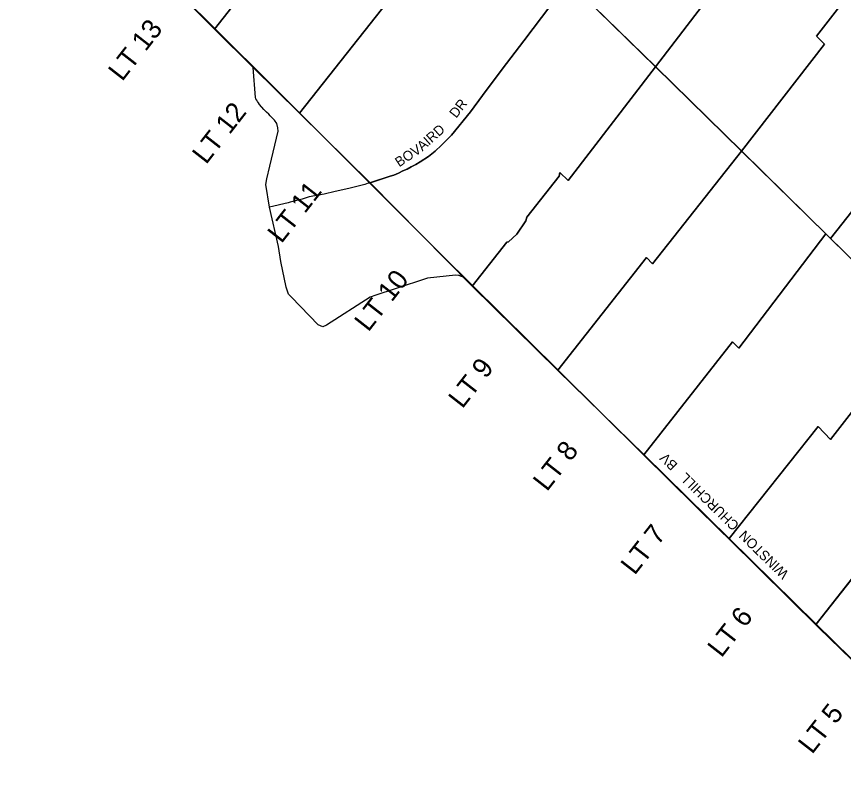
# Model space of a CAD drawing. Extents: x 589464 to 611048, y 4827729 to 4855916.
# Drawn here: x 590756 to 594963, y 4830288 to 4834249 of the extents above; entities that cross this region are included whole.
import ezdxf

# ---------------------------------------------------------------- set-up
doc = ezdxf.new("R2010")
doc.units = 0
for name, color, linetype in [('GIS_LOT_CONCESSION', 7, 'Continuous'), ('GIS_MAJOR_ARTERIAL_STREETS', 7, 'Continuous'), ('GIS_MUN_BDRY', 7, 'Continuous'), ('GIS_TX_LOT_CONCESSION', 7, 'Continuous'), ('GIS_TX_MAJOR_ARTERIAL_STREETS', 7, 'Continuous')]:
    doc.layers.add(name, color=color, linetype=linetype)

msp = doc.modelspace()

# ---------------------------------------------------------------- linework, layer by layer
at = {"layer": 'GIS_LOT_CONCESSION'}
for points in [[(592257.8, 4835723.4), (591817.3, 4835145.2), (591776.8, 4835188.6), (591327.1, 4834618.4), (591762.4, 4834185.1), (592210.9, 4834754.9), (592247.6, 4834721.3), (592692.6, 4835291.8)], [(594359.9, 4835557.6), (594098.2, 4835211.5), (594053.9, 4835149), (594011.7, 4835077.5), (593882.4, 4834851.8), (593835.5, 4834781.4), (593563.8, 4834427.2), (594007.3, 4833991.9), (594423.6, 4834538.3), (594387.8, 4834576), (594808.4, 4835113.6)], [(592692.6, 4835291.8), (592247.6, 4834721.3), (592210.9, 4834754.9), (591762.4, 4834185.1), (591959.4, 4833988.9), (592194.8, 4833757.5), (592645.3, 4834325), (592678.6, 4834292.7), (593124.1, 4834863.5)], [(594808.4, 4835113.6), (594387.8, 4834576), (594423.6, 4834538.3), (594007.3, 4833991.9), (594444.5, 4833563), (594867.2, 4834108.7), (594827, 4834149.3), (595242, 4834684.3), (594858.9, 4835063.6)], [(593124.1, 4834863.5), (592678.6, 4834292.7), (592645.3, 4834325), (592194.8, 4833757.5), (592318.4, 4833636), (592554.7, 4833402.8), (592656.7, 4833435.9), (592675.9, 4833441.7), (592699, 4833451.7), (592722, 4833462.6), (592742.9, 4833472), (592763.2, 4833482.9), (592787.2, 4833494.9), (592810.1, 4833509.5), (592851.3, 4833536.6), (592885.7, 4833563.4), (592918.2, 4833593.1), (592968.7, 4833645.3), (593065.4, 4833763.9), (593126.6, 4833847.3), (593227.4, 4833980.6), (593337.8, 4834124.8), (593563.8, 4834427.2)], [(595242, 4834684.3), (594827, 4834149.3), (594867.2, 4834108.7), (594444.5, 4833563), (594873.7, 4833141.9), (594897.4, 4833118.6), (595319.2, 4833654), (595285.6, 4833684.1), (595674.1, 4834176.4), (595709.7, 4834221.5), (595675.6, 4834255.1), (595336, 4834591.3)], [(593563.8, 4834427.2), (593337.8, 4834124.8), (593227.4, 4833980.6), (593126.6, 4833847.3), (593065.4, 4833763.9), (592968.7, 4833645.3), (592918.2, 4833593.1), (592885.7, 4833563.4), (592851.3, 4833536.6), (592810.1, 4833509.5), (592787.2, 4833494.9), (592763.2, 4833482.9), (592742.9, 4833472), (592722, 4833462.6), (592699, 4833451.7), (592675.9, 4833441.7), (592656.7, 4833435.9), (592554.7, 4833402.8), (593074.7, 4832876.2), (593251.2, 4833099.9), (593259.6, 4833102.2), (593301.2, 4833140), (593347.6, 4833209.1), (593352.4, 4833227.1), (593517.7, 4833435.3), (593519.8, 4833455.5), (593562.2, 4833413.4), (594007.3, 4833991.9)], [(595748.3, 4834183.2), (595709.7, 4834221.5), (595674.1, 4834176.4), (595285.6, 4833684.1), (595319.2, 4833654), (594897.4, 4833118.6), (595302.6, 4832721), (595712.8, 4833253.2), (595689.1, 4833273.1), (596113.7, 4833821.2)], [(594007.3, 4833991.9), (593562.2, 4833413.4), (593519.8, 4833455.5), (593517.7, 4833435.3), (593352.4, 4833227.1), (593347.6, 4833209.1), (593301.2, 4833140), (593259.6, 4833102.2), (593251.2, 4833099.9), (593074.7, 4832876.2), (593510.2, 4832448), (593960.5, 4833022.7), (593992.2, 4832989.8), (594444.5, 4833563)], [(594444.5, 4833563), (593992.2, 4832989.8), (593960.5, 4833022.7), (593510.2, 4832448), (593948.2, 4832017.3), (594398.1, 4832593.4), (594431.2, 4832560.7), (594873.7, 4833141.9)], [(594873.7, 4833141.9), (594431.2, 4832560.7), (594398.1, 4832593.4), (593948.2, 4832017.3), (594381.2, 4831591.4), (594835.5, 4832160.9), (594897.8, 4832095), (595324.4, 4832645.1), (595348.2, 4832675.7), (595302.6, 4832721), (594897.4, 4833118.6)], [(595324.4, 4832645.1), (594897.8, 4832095), (594835.5, 4832160.9), (594381.2, 4831591.4), (594825.4, 4831154.7), (595221.4, 4831661.1), (595372.6, 4831817.3), (595741.6, 4832289.1), (595380.2, 4832644.3), (595348.2, 4832675.7)], [(595741.6, 4832289.1), (595372.6, 4831817.3), (595221.4, 4831661.1), (594825.4, 4831154.7), (595268.1, 4830719), (595714.4, 4831294.4), (595727.9, 4831281.9), (596182.9, 4831854.4)]]:
    msp.add_lwpolyline(points, close=True, dxfattribs=at)
at = {"layer": 'GIS_MAJOR_ARTERIAL_STREETS'}
for points in [[(591959.4, 4833988.9), (591762.1, 4834185.3), (591761.3, 4834186.2), (591327, 4834618.5), (590755.8, 4835187.2)], [(593563.8, 4834427.2), (593337.8, 4834124.8), (593227.4, 4833980.6), (593126.6, 4833847.3), (593065.4, 4833763.9), (592968.7, 4833645.3), (592918.2, 4833593.1), (592885.7, 4833563.4), (592851.3, 4833536.6), (592810.1, 4833509.5), (592787.2, 4833494.9), (592763.2, 4833482.9), (592742.9, 4833472), (592722, 4833462.6), (592699, 4833451.7), (592675.9, 4833441.7), (592656.7, 4833435.9), (592564.1, 4833405.8), (592558.6, 4833404)], [(594445.9, 4833564.1), (594008.6, 4833992), (593563.8, 4834427.2)], [(592029, 4833422.8), (592044.4, 4833486.1), (592086.9, 4833664.8), (592085.8, 4833682), (592080, 4833704.7), (592069.2, 4833721.2), (592053.8, 4833736.9), (592047, 4833743.7), (592039.9, 4833750.8), (592027.5, 4833761.5), (592014.9, 4833775.7), (591992.7, 4833800.9), (591986.8, 4833808.8), (591981.7, 4833816.9), (591978, 4833822.7), (591974, 4833829.7), (591971.8, 4833835.8), (591959.4, 4833988.9)], [(594883.7, 4833132.9), (594445.9, 4833564.1)], [(592043, 4833277.4), (592023.5, 4833393.3), (592029, 4833422.8)], [(592558.6, 4833404), (592551.9, 4833401.9), (592549.3, 4833401.1), (592545.4, 4833399.8), (592528.4, 4833394.4), (592447.4, 4833373.5), (592446.2, 4833373.3)], [(592377.4, 4833357.9), (592320.8, 4833345.2), (592245.4, 4833330.5), (592210, 4833319.7), (592147.7, 4833302.9)], [(592446.2, 4833373.3), (592377.4, 4833357.9)], [(592147.7, 4833302.9), (592137.9, 4833300.2), (592043, 4833277.4)], [(592155.2, 4832819.3), (592140.3, 4832834.7), (592128.6, 4832871.7), (592101.4, 4833001.4), (592089.1, 4833078), (592043, 4833277.4)], [(595417, 4832609.9), (595305.6, 4832718.3), (595299.3, 4832724.4), (594883.7, 4833132.9)], [(593019.9, 4832924.8), (593006.5, 4832929.9), (592989.4, 4832931.2), (592847.7, 4832915.9), (592681.8, 4832862.3), (592583.9, 4832830.7), (592554.4, 4832820.5), (592332.7, 4832677.1), (592314, 4832669.1), (592290.3, 4832680), (592155.2, 4832819.3)], [(593510.9, 4832447.4), (593074.8, 4832876.1), (593028.7, 4832921.5), (593019.9, 4832924.8)], [(594825.4, 4831154.7), (594381.3, 4831591.4), (593948.6, 4832016.9), (593733.4, 4832228.5), (593510.9, 4832447.4)], [(595497, 4831977.6), (595372.6, 4831817.3), (595352.8, 4831794.1), (595282.5, 4831723.6), (595224.5, 4831663.2), (594825.4, 4831154.7)], [(595702.4, 4830288.3), (595266.5, 4830718.9), (594825.4, 4831154.7)]]:
    msp.add_lwpolyline(points, dxfattribs=at)
at = {"layer": 'GIS_MUN_BDRY'}
for p, q in [((591764.1, 4834188.3), (591574.7, 4834376.6)), ((591864.4, 4834088.3), (591764.1, 4834188.3)), ((591888.3, 4834064.4), (591864.4, 4834088.3)), ((591945.6, 4834007.2), (591888.3, 4834064.4)), ((592004.9, 4833948), (591945.6, 4834007.2)), ((592004.9, 4833948), (592088.3, 4833865.5)), ((592857.7, 4833096), (592088.3, 4833865.5)), ((592976, 4832978.5), (592857.7, 4833096)), ((593014.7, 4832939.9), (592976, 4832978.5)), ((593075.7, 4832879.1), (593014.7, 4832939.9)), ((593511.5, 4832449.1), (593075.7, 4832879.1)), ((593944.4, 4832018.9), (593511.5, 4832449.1)), ((594337.5, 4831630.1), (593944.4, 4832018.9)), ((594379.4, 4831589.1), (594337.5, 4831630.1)), ((594379.4, 4831589.1), (594525.2, 4831446.5)), ((594837.5, 4831137.2), (594379.4, 4831589.1)), ((594837.5, 4831137.2), (595112.5, 4830869.3))]:
    msp.add_line(p, q, dxfattribs=at)

# ---------------------------------------------------------------- texts
at = {"layer": 'GIS_TX_LOT_CONCESSION'}
for s, p in [('LT 13', (591293.2, 4833914.7)), ('LT 12', (591720.4, 4833491.9)), ('LT 11', (592103.6, 4833089.5)), ('LT 10', (592545.8, 4832639.3)), ('LT 9', (593024.2, 4832248.5)), ('LT 8', (593454.7, 4831826.8)), ('LT 7', (593900.9, 4831400.7)), ('LT 6', (594342.4, 4830980.9)), ('LT 5', (594803.8, 4830489.3))]:
    msp.add_text(s, height=100, rotation=52, dxfattribs=at).set_placement(p)
at = {"layer": 'GIS_TX_MAJOR_ARTERIAL_STREETS'}
for s, height, rotation, p in [('DR', 50, 52.0686, (592993, 4833728.4)), ('AIRD', 50, 41.7598, (592821, 4833561)), ('BOV', 50, 33.792, (592702.9, 4833480.6)), ('WINSTON  CHURCHILL   BV', 49.998, 135.6354, (594688.4, 4831415.9))]:
    msp.add_text(s, height=height, rotation=rotation, dxfattribs=at).set_placement(p)

doc.saveas('drawing.dxf')
